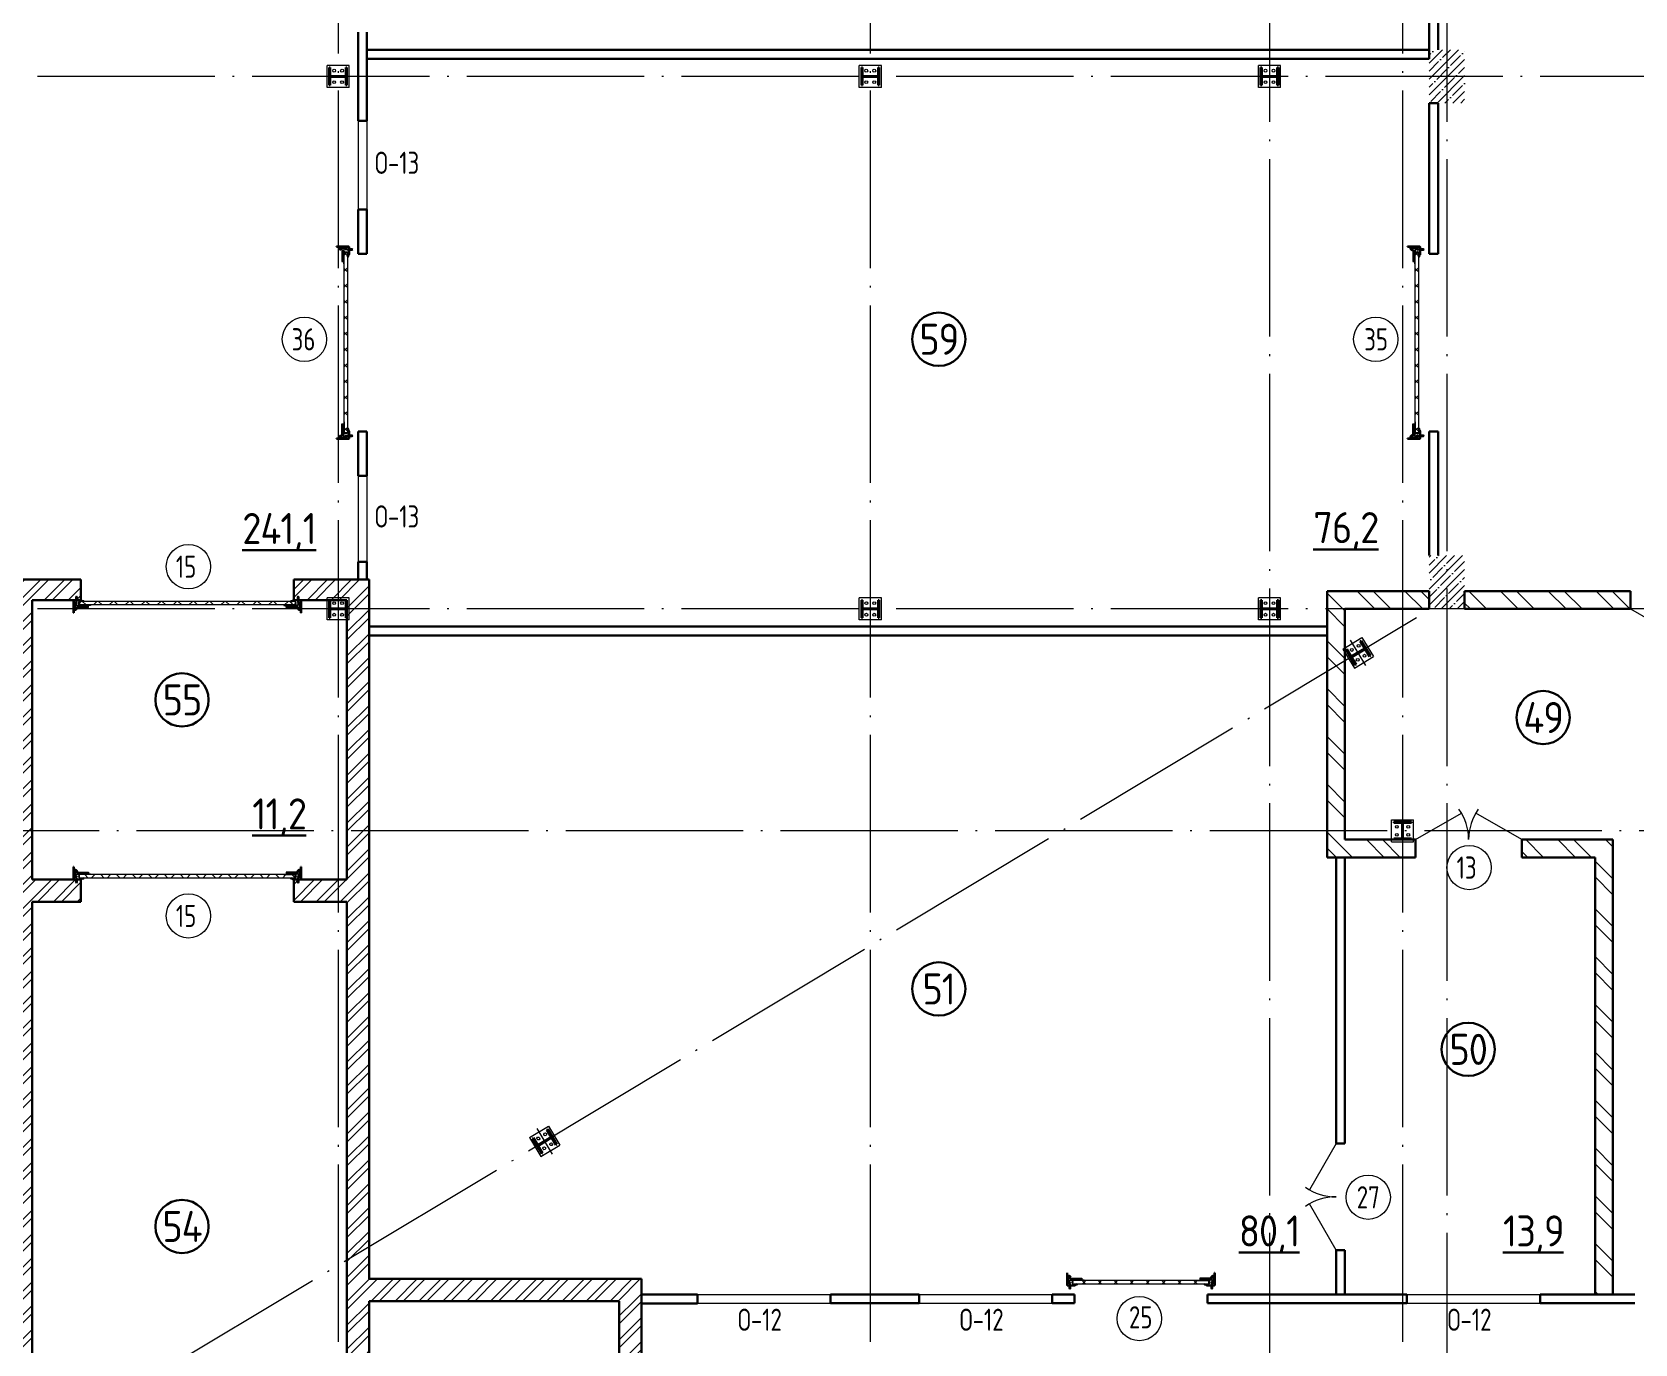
# Model space of a CAD drawing. Extents: x -965262 to 1142518, y -357520 to 71675.
# Drawn here: x -850557 to -832487, y -231635 to -216852 of the extents above; entities that cross this region are included whole.
import ezdxf

# ---------------------------------------------------------------- set-up
doc = ezdxf.new("R2010")
doc.units = 0
doc.header["$LTSCALE"] = 10
doc.linetypes.add('DOTE', pattern=[2.42, 2, -0.2, 0.02, -0.2])
doc.layers.get('0').update_dxf_attribs({"linetype": 'CONTINUOUS', "lineweight": 30})
doc.layers.add('DOTE', color=7, linetype='DOTE', lineweight=9)
doc.styles.add('GOST-2.304_Type-B', font='isocpeur.ttf', dxfattribs={"width": 0.9})
doc.styles.get("Standard").update_dxf_attribs({"font": 'isocpeur.ttf', "height": 300})
pattern_1 = [(45, (-832859.33, -273086.6), (-89.80256, 89.80256), []), (45, (-832769.53, -273086.6), (-89.80256, 89.80256), [158.75, -31.75, 0, -31.75])]
pattern_2 = [(135, (-850086.64, -226043.17), (-89.8026, -89.8026), []), (225, (-850086.64, -226043.17), (89.8026, -89.8026), [])]

# ---------------------------------------------------------------- blocks, each defined once
blk = doc.blocks.new('MC2')
at = {"lineweight": 15}
for p, q in [((68127, 41566), (68127, 39900)), ((69794, 41566), (68127, 41566)), ((69794, 41566), (69794, 39900)), ((69794, 39900), (68127, 39900))]:
    blk.add_line(p, q, dxfattribs=at)
for p, q in [((69627, 41400), (68294, 41400)), ((68294, 41400), (68294, 41320)), ((68934, 41320), (68294, 41320)), ((68934, 41320), (68934, 40146)), ((69627, 41320), (68987, 41320)), ((68987, 41320), (68987, 40146)), ((69627, 41400), (69627, 41320)), ((68934, 40146), (68294, 40146)), ((68294, 40146), (68294, 40066)), ((69627, 40066), (68294, 40066)), ((69627, 40146), (68987, 40146)), ((69627, 40146), (69627, 40066))]:
    blk.add_line(p, q)
for centre in [(68527, 41033), (69394, 41033), (68527, 40433), (69394, 40433)]:
    blk.add_circle(centre, 107, dxfattribs=at)
blk = doc.blocks.new('anchor.bolt')
for p, q in [((-0.07, 0), (-0.07, -0.72)), ((0.07, 0), (0.07, -0.06)), ((-0.1, -0.04), (-0.07, -0.03)), ((-0.1, -0.04), (0.09, -0.06)), ((0.07, -0.07), (-0.1, -0.04)), ((-0.1, -0.11), (-0.07, -0.1)), ((-0.1, -0.11), (0.09, -0.13)), ((0.07, -0.14), (-0.1, -0.11)), ((-0.1, -0.18), (-0.07, -0.17)), ((-0.1, -0.18), (0.09, -0.2)), ((0.07, -0.21), (-0.1, -0.18)), ((-0.1, -0.25), (-0.07, -0.24)), ((-0.1, -0.25), (0.09, -0.27)), ((0.07, -0.28), (-0.1, -0.25)), ((-0.1, -0.32), (-0.07, -0.31)), ((-0.1, -0.32), (0.09, -0.34)), ((0.07, -0.35), (-0.1, -0.32)), ((-0.1, -0.39), (-0.07, -0.38)), ((-0.1, -0.39), (0.09, -0.41)), ((0.07, -0.42), (-0.1, -0.39)), ((-0.1, -0.46), (-0.07, -0.45)), ((-0.1, -0.46), (0.09, -0.48)), ((0.07, -0.49), (-0.1, -0.46)), ((-0.1, -0.53), (-0.07, -0.52)), ((-0.1, -0.53), (0.09, -0.55)), ((0.07, -0.56), (-0.1, -0.53)), ((-0.09, -0.6), (-0.07, -0.59)), ((-0.09, -0.6), (0.09, -0.62)), ((0.07, -0.63), (-0.09, -0.6)), ((-0.07, -0.72), (0, -0.8)), ((-0.04, -0.62), (-0.06, -0.63)), ((-0.06, -0.64), (-0.06, -0.63)), ((-0.06, -0.73), (-0.06, -0.64)), ((0, -0.79), (-0.06, -0.73)), ((-0.01, -0.63), (-0.04, -0.62)), ((-0.03, -0.63), (0, -0.79)), ((-0.03, -0.63), (0.01, -0.78)), ((-0.02, -0.63), (0.01, -0.77)), ((-0.01, -0.63), (0.02, -0.76)), ((0.03, -0.69), (-0.01, -0.63)), ((0, -0.64), (0.03, -0.75)), ((0, -0.8), (0.07, -0.72)), ((0, -0.79), (0.03, -0.74)), ((0.01, -0.66), (0.03, -0.74)), ((0.03, -0.74), (0.03, -0.69)), ((0.07, -0.06), (0.09, -0.06)), ((0.09, -0.06), (0.07, -0.07)), ((0.07, -0.07), (0.07, -0.13)), ((0.07, -0.13), (0.09, -0.13)), ((0.09, -0.13), (0.07, -0.14)), ((0.07, -0.14), (0.07, -0.2)), ((0.07, -0.2), (0.09, -0.2)), ((0.09, -0.2), (0.07, -0.21)), ((0.07, -0.21), (0.07, -0.27)), ((0.07, -0.27), (0.09, -0.27)), ((0.09, -0.27), (0.07, -0.28)), ((0.07, -0.28), (0.07, -0.34)), ((0.07, -0.33), (0.09, -0.34)), ((0.09, -0.34), (0.07, -0.35)), ((0.07, -0.35), (0.07, -0.41)), ((0.07, -0.4), (0.09, -0.41)), ((0.09, -0.41), (0.07, -0.42)), ((0.07, -0.42), (0.07, -0.48)), ((0.07, -0.47), (0.09, -0.48)), ((0.09, -0.48), (0.07, -0.49)), ((0.07, -0.49), (0.07, -0.55)), ((0.07, -0.55), (0.09, -0.55)), ((0.09, -0.55), (0.07, -0.56)), ((0.07, -0.56), (0.07, -0.62)), ((0.09, -0.62), (0.07, -0.63)), ((0.07, -0.62), (0.09, -0.62)), ((0.07, -0.63), (0.07, -0.72))]:
    blk.add_line(p, q)
blk.add_arc((0.16, -0.64), 0.222, 187.9982, 219.836)
blk = doc.blocks.new('Крепеж_ворот')
at = {"lineweight": 15}
h = blk.add_hatch(dxfattribs=at)
h.set_pattern_fill('ANSI31', color=256, scale=2, angle=180)
h.set_pattern_definition([(225, (746089.599, 74802.7244), (4.49013, -4.49013), [])])
h.paths.add_polyline_path([(746087, 74804), (746087, 74802), (746091, 74802), (746094, 74802), (746094, 74804)], flags=17)
h.paths.add_polyline_path([(746116, 74802, 0.165118), (746120, 74803), (746124, 74806, -0.301689), (746131, 74807), (746135, 74805, 0.130081), (746138, 74804), (746142, 74804), (746142, 74806), (746138, 74806, -0.130081), (746136, 74807), (746133, 74809, 0.301689), (746123, 74808), (746118, 74805, -0.165112), (746116, 74804), (746064, 74804, -0.414223), (746061, 74807), (746061, 74868), (746059, 74868), (746059, 74869), (746059, 74870), (746059, 74870), (746059, 74871), (746059, 74872), (746059, 74872), (746059, 74873), (746059, 74874), (746059, 74875), (746059, 74876), (746059, 74876), (746059, 74877), (746059, 74877), (746059, 74878), (746059, 74879), (746059, 74879), (746061, 74879), (746061, 74945), (746058, 74945), (746058, 74807, 0.41422), (746064, 74802)])
h = blk.add_hatch(dxfattribs=at)
h.set_pattern_fill('ANSI31', color=256, scale=2, angle=90)
h.set_pattern_definition([(135, (736343.8085, 75928.334), (-4.490128, -4.490128), [])])
edge = h.paths.add_edge_path()
edge.add_ellipse((746065, 74838), major_axis=(-1.67, 1.67), ratio=1, start_angle=45, end_angle=135, ccw=False)
edge.add_line((746063, 74838), (746063, 74868))
edge.add_line((746063, 74868), (746061, 74868))
edge.add_line((746061, 74868), (746061, 74838))
edge.add_ellipse((746065, 74838), major_axis=(-2.89, 2.89), ratio=1, start_angle=45, end_angle=135)
edge.add_line((746065, 74834), (746097, 74834))
edge.add_line((746097, 74834), (746097, 74836))
edge.add_line((746097, 74836), (746065, 74836))
edge = h.paths.add_edge_path()
edge.add_ellipse((746065, 74890), major_axis=(2.89, 2.89), ratio=1, start_angle=106, end_angle=135)
edge.add_line((746061, 74890), (746061, 74879))
edge.add_line((746061, 74879), (746063, 74879))
edge.add_line((746063, 74879), (746063, 74890))
edge.add_ellipse((746065, 74890), major_axis=(-1.67, 1.67), ratio=1, start_angle=16, end_angle=45, ccw=False)
edge.add_line((746063, 74891), (746070, 74904))
edge.add_ellipse((746079, 74899), major_axis=(7.45, 7.45), ratio=1, start_angle=-3, end_angle=106, ccw=False)
edge.add_line((746087, 74906), (746097, 74894))
edge.add_line((746097, 74894), (746099, 74895))
edge.add_line((746099, 74895), (746088, 74907))
edge.add_ellipse((746079, 74899), major_axis=(8.67, 8.67), ratio=1, start_angle=-3, end_angle=106)
edge.add_line((746068, 74905), (746062, 74892))
h = blk.add_hatch(color=256, dxfattribs=at)
h.dxf.hatch_style = 1
h.paths.add_polyline_path([(746146, 74809), (746143, 74810, 0.10613), (746142, 74810), (746136, 74809, -0.181324), (746135, 74810, 0.335683), (746120, 74809, -0.119126), (746119, 74809, 0.371631), (746118, 74808), (746118, 74808, 0.451909), (746119, 74807, 0.124341), (746121, 74808, -0.343618), (746134, 74808, 0.181324), (746137, 74808), (746143, 74808, -0.110452), (746143, 74808), (746147, 74807, -0.710497), (746147, 74805), (746143, 74804), (746136, 74804, -0.178994), (746133, 74805, 0.369834), (746130, 74805, -0.178993), (746127, 74804), (746122, 74804, 0.120709), (746122, 74804), (746120, 74803, -0.017147), (746119, 74802, 0.538795), (746120, 74802), (746127, 74802, 0.207608), (746131, 74804, -0.433918), (746132, 74804, 0.207608), (746135, 74802), (746143, 74802, 0.079707), (746143, 74802), (746148, 74804, 0.461502), (746149, 74807, -0.250825), (746149, 74808, -0.128039), (746173, 74816, 0.416657), (746174, 74816), (746174, 74817, 0.409849), (746173, 74817, 0.127248)])
for p, q in [((746058, 74807), (746058, 74945)), ((746058, 74945), (746061, 74945)), ((746059, 74879), (746063, 74879)), ((746059, 74868), (746059, 74879)), ((746059, 74868), (746063, 74868)), ((746061, 74879), (746061, 74945)), ((746061, 74879), (746061, 74890)), ((746061, 74807), (746061, 74868)), ((746061, 74838), (746061, 74868)), ((746068, 74905), (746062, 74892)), ((746070, 74904), (746063, 74891)), ((746063, 74838), (746063, 74890)), ((746064, 74883), (746063, 74883)), ((746064, 74865), (746063, 74865)), ((746064, 74883), (746064, 74874)), ((746067, 74880), (746064, 74883)), ((746064, 74875), (746064, 74873)), ((746064, 74874), (746064, 74865)), ((746067, 74868), (746064, 74865)), ((746097, 74836), (746065, 74836)), ((746097, 74834), (746065, 74834)), ((746067, 74880), (746067, 74875)), ((746067, 74873), (746067, 74868)), ((746082, 74814), (746081, 74813)), ((746081, 74813), (746081, 74806)), ((746099, 74814), (746082, 74814)), ((746086, 74813), (746086, 74806)), ((746087, 74906), (746097, 74894)), ((746088, 74907), (746099, 74895)), ((746095, 74813), (746095, 74806)), ((746097, 74894), (746099, 74895)), ((746097, 74834), (746097, 74836)), ((746099, 74814), (746100, 74813)), ((746100, 74813), (746100, 74806)), ((746174, 74817), (746174, 74816)), ((746064, 74804), (746116, 74804)), ((746064, 74802), (746116, 74802)), ((746079, 74806), (746102, 74806)), ((746079, 74806), (746079, 74804)), ((746079, 74804), (746102, 74804)), ((746102, 74806), (746102, 74804)), ((746118, 74805), (746123, 74808)), ((746120, 74803), (746124, 74806)), ((746135, 74805), (746131, 74807)), ((746136, 74807), (746133, 74809)), ((746142, 74806), (746138, 74806)), ((746138, 74804), (746142, 74804)), ((746142, 74806), (746142, 74804)), ((746142, 74804), (746142, 74806)), ((746143, 74804), (746147, 74805)), ((746143, 74802), (746148, 74804))]:
    blk.add_line(p, q)
for p, q in [((746061, 74879), (746061, 74881)), ((746061, 74834), (746061, 74868)), ((746063, 74883), (746063, 74874)), ((746063, 74874), (746063, 74865)), ((746073, 74842), (746073, 74905)), ((746073, 74896), (746077, 74892)), ((746073, 74851), (746077, 74855)), ((746074, 74886), (746074, 74861)), ((746074, 74880), (746076, 74880)), ((746074, 74867), (746076, 74867)), ((746076, 74886), (746076, 74883)), ((746076, 74883), (746076, 74886)), ((746076, 74886), (746077, 74886)), ((746076, 74864), (746076, 74883)), ((746077, 74873), (746076, 74880)), ((746076, 74880), (746076, 74867)), ((746077, 74873), (746076, 74867)), ((746076, 74864), (746076, 74861)), ((746076, 74864), (746076, 74861)), ((746076, 74861), (746077, 74861)), ((746077, 74886), (746077, 74892)), ((746077, 74861), (746077, 74855)), ((746081, 74898), (746081, 74886)), ((746081, 74849), (746081, 74861)), ((746087, 74898), (746082, 74898)), ((746082, 74886), (746087, 74886)), ((746082, 74861), (746087, 74861)), ((746087, 74849), (746082, 74849)), ((746087, 74899), (746087, 74898)), ((746087, 74886), (746087, 74898)), ((746087, 74886), (746098, 74886)), ((746087, 74849), (746087, 74861)), ((746087, 74861), (746098, 74861)), ((746087, 74847), (746087, 74849)), ((746099, 74885), (746099, 74883)), ((746099, 74883), (746099, 74864)), ((746099, 74882), (746100, 74882)), ((746099, 74865), (746100, 74865)), ((746099, 74862), (746099, 74864)), ((746100, 74861), (746100, 74886)), ((746100, 74886), (746110, 74886)), ((746100, 74861), (746110, 74861)), ((746110, 74861), (746110, 74886)), ((746110, 74881), (746225, 74881)), ((746110, 74865), (746212, 74865)), ((746114, 74877), (746225, 74877)), ((746250, 74859), (746250, 74863))]:
    blk.add_line(p, q, dxfattribs=at)
at = {"lineweight": 15, "ltscale": 0.5}
for p, q in [((746076, 74886), (746074, 74886)), ((746076, 74861), (746074, 74861))]:
    blk.add_line(p, q, dxfattribs=at)
at = {"lineweight": 15, "extrusion": (-1.7375e-14, 1, 0)}
for p, q in [((746113, 74884), (746225, 74884)), ((746113, 74863), (746113, 74884)), ((746113, 74863), (746136, 74863)), ((746117, 74857), (746117, 74829)), ((746117, 74826), (746119, 74823)), ((746119, 74823), (746123, 74825)), ((746121, 74857), (746121, 74829)), ((746123, 74825), (746121, 74828)), ((746123, 74863), (746123, 74863)), ((746250, 74863), (746123, 74863)), ((746250, 74859), (746123, 74859)), ((746124, 74840), (746124, 74849)), ((746136, 74882), (746157, 74882)), ((746136, 74863), (746136, 74882)), ((746157, 74882), (746157, 74863)), ((746157, 74863), (746212, 74863))]:
    blk.add_line(p, q, dxfattribs=at)
at = {"lineweight": 15, "ltscale": 0.5, "extrusion": (-1.7375e-14, 1, 0)}
for p, q in [((746113, 74880), (746225, 74880)), ((746136, 74866), (746113, 74866)), ((746115, 74871), (746120, 74871)), ((746121, 74857), (746117, 74857)), ((746117, 74852), (746117, 74854)), ((746121, 74840), (746117, 74840)), ((746117, 74837), (746117, 74835)), ((746121, 74829), (746117, 74829)), ((746120, 74839), (746120, 74850)), ((746124, 74848), (746120, 74848)), ((746124, 74841), (746120, 74841)), ((746123, 74869), (746123, 74863)), ((746123, 74863), (746123, 74859)), ((746140, 74863), (746140, 74859)), ((746153, 74863), (746153, 74859)), ((746212, 74866), (746157, 74866)), ((746173, 74863), (746173, 74859))]:
    blk.add_line(p, q, dxfattribs=at)
at = {"lineweight": 15, "extrusion": (-2.77556e-16, -1, 0)}
for p, q in [((746225, 74866), (746114, 74866)), ((746128, 74866), (746128, 74863)), ((746138, 74866), (746138, 74863)), ((746164, 74866), (746164, 74863)), ((746174, 74866), (746174, 74863)), ((746201, 74866), (746201, 74863)), ((746210, 74866), (746210, 74863)), ((746225, 74884), (746225, 74863))]:
    blk.add_line(p, q, dxfattribs=at)
at = {"extrusion": (-1, -4.26669e-14, 0)}
for p, q in [((746136, 74809), (746142, 74810)), ((746143, 74810), (746146, 74809)), ((746118, 74808), (746118, 74808)), ((746143, 74808), (746137, 74808)), ((746147, 74807), (746143, 74808))]:
    blk.add_line(p, q, dxfattribs=at)
at = {"extrusion": (-1, -4.2422e-14, 1.22461e-16)}
for p, q in [((746119, 74803), (746122, 74804)), ((746127, 74802), (746120, 74802)), ((746122, 74804), (746127, 74804)), ((746143, 74802), (746135, 74802)), ((746136, 74804), (746143, 74804))]:
    blk.add_line(p, q, dxfattribs=at)
at = {"lineweight": 15}
for centre, radius, start, end in [((746079, 74899), 8.28, 0, 136.0097), ((746079, 74847), 8.28, 223.9903, 0), ((746077, 74883), 0.956, 180, 270), ((746077, 74883), 0.75, 180, 270), ((746077, 74864), 0.956, 90, 180), ((746077, 74864), 0.75, 90, 180), ((746076, 74892), 0.375, 0, 45), ((746076, 74855), 0.375, 315, 0), ((746082, 74898), 0.375, 91, 180), ((746082, 74886), 0.75, 180, 270), ((746082, 74861), 0.75, 90, 180), ((746082, 74849), 0.375, 180, 269), ((746098, 74885), 0.375, 0, 90), ((746098, 74862), 0.375, 270, 0), ((746123, 74857), 5.92, 90, 180), ((746123, 74829), 5.92, 180, 199.6464), ((746123, 74857), 1.87, 90, 180), ((746129, 74855), 8.15, 194.9986, 233.9214), ((746129, 74833), 8.15, 126.0786, 165.0014), ((746123, 74829), 1.87, 180, 185.5313)]:
    blk.add_arc(centre, radius, start, end, dxfattribs=at)
for centre, radius, start, end in [((746082, 74804), 10.4, 68.2753, 87.8782), ((746091, 74798), 16.2, 73.306, 107.292), ((746099, 74804), 10.4, 92.1218, 111.7247), ((746128, 74799), 12.4, 54.8903, 129.1143), ((746128, 74799), 10.7, 54.8903, 130.7448), ((746128, 74801), 8.97, 60.3534, 127.5043), ((746128, 74801), 8.97, 60.3534, 127.5043), ((746128, 74801), 8.97, 60.3534, 127.5043), ((746143, 74810), 0.292, 71.7675, 96), ((746176, 74761), 56.8, 93.2805, 122.2878), ((746176, 74765), 50.3, 93.6593, 122.8448), ((746173, 74817), 0.6, 4.1357, 93.2805), ((746173, 74816), 0.6, 273.6593, 4.1357), ((746064, 74807), 5.62, 180, 270), ((746064, 74807), 3.11, 180, 270), ((746116, 74807), 3.11, 270, 307.5043), ((746116, 74807), 5.62, 270, 307.5043), ((746119, 74808), 0.586, 91.7247, 173.2711), ((746119, 74807), 0.586, 173.2711, 270.547), ((746118, 74812), 3.52, 271.7247, 298.8983), ((746118, 74812), 5.21, 270.547, 298.8983), ((746128, 74801), 6.46, 60.3534, 127.5043), ((746136, 74811), 3.54, 234.8903, 276), ((746136, 74811), 1.86, 234.8903, 276), ((746138, 74810), 5.62, 240.3534, 270), ((746138, 74810), 3.11, 240.3534, 270), ((746143, 74808), 0.292, 70.7873, 96), ((746147, 74806), 0.562, 289.2127, 70.7873), ((746147, 74806), 2.25, 288.2291, 27.3228), ((746150, 74807), 0.586, 151, 207.3228)]:
    blk.add_arc(centre, radius, start, end)
at = {"lineweight": 15, "ltscale": 0.5}
for centre, radius, start, end in [((746119, 74852), 2.25, 195, 270), ((746119, 74836), 2.25, 90, 165), ((746119, 74850), 0.375, 0, 90), ((746119, 74839), 0.375, 270, 0)]:
    blk.add_arc(centre, radius, start, end, dxfattribs=at)
at = {"extrusion": (-1.22461e-16, -5.20252e-30, -1)}
for centre, radius, start, end in [((-746120, 74802), 0.187, 270, 62.4687), ((-746122, 74803), 0.586, 62.4687, 90), ((-746127, 74809), 4.69, 229.4077, 270), ((-746127, 74807), 4.69, 223.0863, 270), ((-746131, 74803), 2.32, 49.4077, 130.5923), ((-746131, 74803), 0.637, 43.0863, 136.9137), ((-746135, 74807), 4.69, 270, 316.9137), ((-746136, 74809), 4.69, 270, 310.5923), ((-746143, 74804), 0.292, 250.7873, 270), ((-746143, 74802), 0.292, 251.7709, 270)]:
    blk.add_arc(centre, radius, start, end, dxfattribs=at)
at = {"extrusion": (0, 0, -1)}
for centre, major_axis, start_param, end_param in [((746065, 74890), (2.89, 2.89), 3.926991, 4.433136), ((746065, 74838), (-2.89, 2.89), 3.926991, 5.497787), ((746065, 74890), (-1.67, 1.67), 5.497787, 6.003933), ((746065, 74838), (-1.67, 1.67), 3.926991, 5.497787), ((746079, 74899), (8.67, 8.67), 4.433136, 6.335545), ((746079, 74899), (7.45, 7.45), 4.433136, 6.335545)]:
    blk.add_ellipse(centre, major_axis=major_axis, ratio=1, start_param=start_param, end_param=end_param, dxfattribs=at)
for points in [[(746067, 74875), (746066, 74875), (746064, 74875)], [(746064, 74873), (746066, 74873), (746067, 74873)]]:
    blk.add_rational_spline(points, [1, 1.01284142743, 1], degree=2)
at = {"lineweight": 15, "ltscale": 0.5}
for points, knots in [([(746115, 74871), (746115, 74871), (746114, 74871), (746114, 74871), (746114, 74872), (746113, 74872), (746113, 74872), (746113, 74873), (746113, 74873), (746113, 74873)], [0.37141352, 0.37141352, 0.37141352, 0.37141352, 0.39402571, 0.39402571, 0.41663789, 0.41663789, 0.43959523, 0.43959523, 0.46255257, 0.46255257, 0.46255257, 0.46255257]), ([(746123, 74869), (746123, 74869), (746123, 74869), (746122, 74870), (746122, 74870), (746122, 74871), (746122, 74871), (746121, 74871), (746121, 74871), (746120, 74871)], [0.28027447, 0.28027447, 0.28027447, 0.28027447, 0.30323181, 0.30323181, 0.32618916, 0.32618916, 0.34880134, 0.34880134, 0.37141352, 0.37141352, 0.37141352, 0.37141352])]:
    blk.add_open_spline(points, degree=3, knots=knots, dxfattribs=at)
at = {"lineweight": 15}
for points in [[(746117, 74827), (746117, 74827), (746117, 74826), (746117, 74826)], [(746121, 74828), (746121, 74828), (746121, 74828), (746121, 74829)]]:
    blk.add_open_spline(points, degree=3, dxfattribs=at)
at = {"xscale": -50.80000000000001, "yscale": 50.80000000000001, "zscale": 50.80000000000001}
blk.add_blockref('anchor.bolt', (746091, 74804), dxfattribs=at)

msp = doc.modelspace()

# ---------------------------------------------------------------- hatches: boundary and pattern name
at = {"lineweight": 15}
h = msp.add_hatch(dxfattribs=at)
h.set_pattern_fill('ANSI35', color=256, scale=20, style=0)
h.set_pattern_definition(pattern_1)
h.paths.add_polyline_path([(-834407.4, -217052.1), (-834807.4, -217052.1), (-834807.4, -217652.1), (-834407.4, -217652.1)])
h = msp.add_hatch(dxfattribs=at)
h.set_pattern_fill('ANSI37', color=256, scale=40)
h.set_pattern_definition([(45, (-847023.3, -218992.5), (-89.8026, 89.8026), []), (135, (-847023.3, -218992.5), (-89.8026, -89.8026), [])])
h.paths.add_polyline_path([(-846998.3, -218735.8), (-847038.3, -218735.8), (-847038.3, -219335.8), (-846998.3, -219335.8)], flags=17)
h.paths.add_polyline_path([(-847038.3, -221368.5), (-847038.3, -218735.8), (-846998.3, -218735.8), (-846998.3, -221368.5)])
h = msp.add_hatch(dxfattribs=at)
h.set_pattern_fill('ANSI37', color=256, scale=40)
h.set_pattern_definition([(45, (-834948.3, -218992.5), (-89.8026, 89.8026), []), (135, (-834948.3, -218992.5), (-89.8026, -89.8026), [])])
h.paths.add_polyline_path([(-834923.3, -218735.8), (-834963.3, -218735.8), (-834963.3, -219335.8), (-834923.3, -219335.8)], flags=17)
h.paths.add_polyline_path([(-834963.3, -221368.5), (-834963.3, -218735.8), (-834923.3, -218735.8), (-834923.3, -221368.5)])
h = msp.add_hatch(dxfattribs=at)
h.set_pattern_fill('ANSI32', color=4, scale=40, angle=90)
h.set_pattern_definition([(135, (-1272135.8, -304976.27), (-269.40768, -269.40768), []), (135, (-1272135.8, -304796.67), (-269.40768, -269.40768), [])])
h.paths.add_polyline_path([(-810807.4, -223352.1), (-810477.4, -223352.1), (-810477.4, -223152.1), (-810907.4, -223152.1), (-810907.4, -223352.1), (-811007.4, -223352.1), (-811007.4, -224177.1), (-810807.4, -224177.1)])
h.paths.add_polyline_path([(-808847.4, -222542.1), (-808647.4, -222542.1), (-808647.4, -224177.1), (-808847.4, -224177.1), (-808847.4, -223352.1), (-809277.4, -223352.1), (-809277.4, -223152.1), (-808847.4, -223152.1)])
h.paths.add_polyline_path([(-835757.4, -223840.3), (-835778.9, -223804.5), (-835757.4, -223791.6), (-835757.4, -223352.1), (-834807.4, -223352.1), (-834807.4, -223152.1), (-835957.4, -223152.1), (-835957.4, -226152.1), (-834962.4, -226152.1), (-834962.4, -225952.1), (-834982.4, -225952.1), (-834982.4, -225977.1), (-835232.4, -225977.1), (-835232.4, -225952.1), (-835757.4, -225952.1)])
h.paths.add_polyline_path([(-832537.4, -223152.1), (-834407.4, -223152.1), (-834407.4, -223352.1), (-832537.4, -223352.1)])
h.paths.add_polyline_path([(-832737.4, -225952.1), (-833762.4, -225952.1), (-833762.4, -226152.1), (-832937.4, -226152.1), (-832937.4, -231077.1), (-832737.4, -231077.1)])
h.paths.add_polyline_path([(-831037.4, -225552.1), (-831237.4, -225552.1), (-831237.4, -231077.1), (-831037.4, -231077.1)])
h.paths.add_polyline_path([(-831037.4, -223152.1), (-831337.4, -223152.1), (-831337.4, -223352.1), (-831237.4, -223352.1), (-831237.4, -224352.1), (-831037.4, -224352.1)])
h.paths.add_polyline_path([(-810807.4, -225377.1), (-811007.4, -225377.1), (-811007.4, -225727.1), (-810982.4, -225727.1), (-810982.4, -225977.1), (-811007.4, -225977.1), (-811007.4, -231077.1), (-810807.4, -231077.1)])
h.paths.add_polyline_path([(-808647.4, -225377.1), (-808847.4, -225377.1), (-808847.4, -231077.1), (-808647.4, -231077.1)])
h = msp.add_hatch(dxfattribs=at)
h.set_pattern_fill('ANSI35', color=256, scale=20, style=0)
h.set_pattern_definition(pattern_1)
h.paths.add_polyline_path([(-834407.4, -222752.1), (-834807.4, -222752.1), (-834807.4, -223352.1), (-834407.4, -223352.1)])
h = msp.add_hatch(dxfattribs=at)
h.set_pattern_fill('ANSI32', color=1, scale=20, style=0)
h.set_pattern_definition([(45, (-1272135.78, -304976.27), (-134.70384, 134.70384), []), (45, (-1272045.98, -304976.27), (-134.70384, 134.70384), [])])
h.paths.add_polyline_path([(-850007.4, -223022.1), (-850307.4, -223022.1), (-850307.4, -223252.1), (-850007.4, -223252.1)])
h.paths.add_polyline_path([(-847307.4, -223022.1), (-847607.4, -223022.1), (-847607.4, -223252.1), (-847307.4, -223252.1)])
h.paths.add_polyline_path([(-850007.4, -226402.1), (-850307.4, -226402.1), (-850307.4, -226652.1), (-850007.4, -226652.1)])
h.paths.add_polyline_path([(-847307.4, -226402.1), (-847607.4, -226402.1), (-847607.4, -226652.1), (-847307.4, -226652.1)])
h.paths.add_polyline_path([(-846757.5, -234152), (-847007.5, -234152), (-847007.5, -234227.1), (-846982.4, -234227.1), (-846982.4, -234477.1), (-847007.5, -234477.1), (-847007.5, -234662.1), (-846757.5, -234662.1)])
h.paths.add_polyline_path([(-843687.4, -234152), (-843937.4, -234152), (-843937.4, -234662.1), (-843687.4, -234662.1)])
h.paths.add_polyline_path([(-850557.4, -226652.1), (-850307.4, -226652.1), (-850307.4, -226402.1), (-850557.4, -226402.1), (-850557.4, -223252.1), (-850307.4, -223252.1), (-850307.4, -223022.1), (-850807.4, -223022.1), (-850807.4, -223122.1), (-850807.4, -232677.1), (-850807.4, -234662.1), (-850557.4, -234662.1), (-850557.4, -230902.1)])
h.paths.add_polyline_path([(-847007.3, -231152.2), (-847007.3, -226652.1), (-847307.4, -226652.1), (-847307.4, -226402.1), (-847007.5, -226402.1), (-847007.4, -223252.1), (-847307.4, -223252.1), (-847307.4, -223022.1), (-846757.5, -223022.1), (-846757.5, -230902.1), (-843687.4, -230902), (-843687.4, -231152.2), (-847007.3, -231152.3)])
h.paths.add_polyline_path([(-843687.4, -231752), (-843937.4, -231752), (-843937.4, -231152), (-843687.4, -231152)])
h.paths.add_polyline_path([(-846757.5, -231752), (-847007.3, -231752), (-847007.3, -231152.2), (-846757.5, -231152.2)])
h = msp.add_hatch(dxfattribs=at)
h.set_pattern_fill('ANSI37', color=256, scale=40, angle=90)
h.set_pattern_definition(pattern_2)
h.paths.add_polyline_path([(-850023.8, -223308), (-850223.8, -223308), (-850223.8, -223268), (-850023.8, -223268)], flags=16)
h.paths.add_polyline_path([(-847591.1, -223308), (-850223.8, -223308), (-850223.8, -223268), (-847591.1, -223268)])
h = msp.add_hatch(dxfattribs=at)
h.set_pattern_fill('ANSI37', color=256, scale=40, angle=90)
h.set_pattern_definition(pattern_2)
h.paths.add_polyline_path([(-850023.8, -226346.2), (-850223.8, -226346.2), (-850223.8, -226386.2), (-850023.8, -226386.2)], flags=16)
h.paths.add_polyline_path([(-847591.1, -226346.2), (-850223.8, -226346.2), (-850223.8, -226386.2), (-847591.1, -226386.2)])
h = msp.add_hatch(dxfattribs=at)
h.set_pattern_fill('ANSI37', color=256, scale=40, angle=90)
h.set_pattern_definition([(135, (-839417.01, -230940.33), (-89.8026, -89.8026), []), (225, (-839417.01, -230940.33), (89.8026, -89.8026), [])])
h.paths.add_polyline_path([(-838823.8, -230921.2), (-839923.8, -230921.2), (-839923.8, -230961.2), (-838823.8, -230961.2)], flags=16)
h.paths.add_polyline_path([(-837291.1, -230921.2), (-839923.8, -230921.2), (-839923.8, -230961.2), (-837291.1, -230961.2)])

# ---------------------------------------------------------------- linework, layer by layer
at = {"color": 30, "extrusion": (0, 0, -1)}
for p, q in [((-834807.4, -217052.1, -1808.5), (-834807.4, -211652.1, -1808.5)), ((-834707.4, -211652.1, -1808.5), (-834707.4, -217052.1, -1808.5)), ((-846882.4, -217852.1, -1808.5), (-846882.4, -216852.1, -1808.5)), ((-846782.4, -216852.1, -1808.5), (-846782.4, -217852.1, -1808.5)), ((-846782.4, -217052.1, -1808.5), (-834807.4, -217052.1, -1808.5)), ((-834807.4, -217152.1, -1808.5), (-846782.4, -217152.1, -1808.5)), ((-834807.4, -217052.1, -1808.5), (-834807.4, -217152.1, -1808.5)), ((-834807.4, -219352.1, -1808.5), (-834807.4, -217652.1, -1808.5)), ((-834707.4, -217652.1, -1808.5), (-834807.4, -217652.1, -1808.5)), ((-834707.4, -217652.1, -1808.5), (-834707.4, -219352.1, -1808.5)), ((-846882.4, -219352.1, -1808.5), (-846882.4, -218852.1, -1808.5)), ((-846782.4, -218852.1, -1808.5), (-846782.4, -219352.1, -1808.5)), ((-846782.4, -219352.1, -1808.5), (-846882.4, -219352.1, -1808.5)), ((-834707.4, -219352.1, -1808.5), (-834807.4, -219352.1, -1808.5)), ((-846882.4, -221352.1, -1808.5), (-846782.4, -221352.1, -1808.5)), ((-846882.4, -221852.1, -1267), (-846882.4, -221352.1, -1808.5)), ((-846782.4, -221352.1, -1808.5), (-846782.4, -221852.1, -1267)), ((-834807.4, -221352.1, -1808.5), (-834707.4, -221352.1, -1808.5)), ((-834807.4, -222752.1, -1808.5), (-834807.4, -221352.1, -1808.5)), ((-834707.4, -221352.1, -1808.5), (-834707.4, -222752.1, -1808.5)), ((-846882.4, -223022.1), (-846882.4, -222822.1, -216.6)), ((-846782.4, -222822.1, -216.6), (-846782.4, -223022.1)), ((-846882.4, -223022.1), (-846782.4, -223022.1)), ((-846757.5, -223552.1), (-835957.4, -223552.1, -1634.5)), ((-846757.5, -223652.1), (-846757.5, -223552.1)), ((-835957.4, -223652.1, -1634.5), (-846757.5, -223652.1)), ((-835957.4, -223652.1, -1808.5), (-835957.4, -223552.1, -1808.5)), ((-835857.4, -226152.1, -1808.5), (-835857.4, -229377.1, -1808.5)), ((-835757.4, -226152.1, -1808.5), (-835857.4, -226152.1, -1808.5)), ((-835757.4, -229377.1, -1808.5), (-835757.4, -226152.1, -1808.5)), ((-835857.4, -229377.1, -1808.5), (-835757.4, -229377.1, -1808.5)), ((-835757.4, -230577.1, -1808.5), (-835857.4, -230577.1, -1808.5)), ((-835857.4, -230577.1, -1808.5), (-835857.4, -231077.1, -1808.5)), ((-835757.4, -231077.1, -1808.5), (-835757.4, -230577.1, -1808.5)), ((-843687.4, -231077.2), (-843057.4, -231077.2, -234.7)), ((-843687.4, -231152.2), (-843687.4, -231077.2)), ((-841557.4, -231077.1, -793.5), (-840557.4, -231077.1, -1166.1)), ((-839057.4, -231077.1, -1724.9), (-838807.4, -231077.1, -1818.1)), ((-838807.4, -231077.1, -1818.1), (-838807.4, -231152.1, -1818.1)), ((-837307.4, -231077.1), (-835057.4, -231077.1, -490.9)), ((-837307.4, -231177.1), (-837307.4, -231077.1)), ((-835857.4, -231077.1, -1808.5), (-835757.4, -231077.1, -1808.5)), ((-833557.4, -231077.1, -818.2), (-832487.4, -231077.1, -1051.6)), ((-843057.4, -231177.2, -234.7), (-843687.4, -231177.2)), ((-840557.4, -231177.1, -1166.1), (-841557.4, -231177.1, -793.5)), ((-838807.4, -231177.1, -1818.1), (-839057.4, -231177.1, -1724.9)), ((-835057.4, -231177.1, -490.9), (-837307.4, -231177.1)), ((-832487.4, -231177.1, -1051.6), (-833557.4, -231177.1, -818.2))]:
    msp.add_line(p, q, dxfattribs=at)
at = {"color": 30}
for p, q in [((-846882.4, -217852.1, -1808.5), (-846782.4, -217852.1, -1808.5)), ((-846882.4, -218852.1, -1808.5), (-846782.4, -218852.1, -1808.5)), ((-846882.4, -221852.1, -1808.5), (-846782.4, -221852.1, -1808.5)), ((-846882.4, -222822.1, -1808.5), (-846782.4, -222822.1, -1808.5)), ((-843687.4, -231077.1, -1808.5), (-843687.4, -231177.1, 601.5)), ((-843057.4, -231177.1, -1808.5), (-843057.4, -231077.1, -1808.5)), ((-841557.4, -231177.1, -1808.5), (-841557.4, -231077.1, -1808.5)), ((-840557.4, -231177.1, -1808.5), (-840557.4, -231077.1, -1808.5)), ((-839057.4, -231177.1, -1808.5), (-839057.4, -231077.1, -1808.5)), ((-838807.4, -231077.1, -1818.1), (-838807.4, -231177.1, 592)), ((-835057.4, -231177.1, -1808.5), (-835057.4, -231077.1, -1808.5)), ((-833557.4, -231177.1, -1808.5), (-833557.4, -231077.1, -1808.5))]:
    msp.add_line(p, q, dxfattribs=at)
at = {"color": 30, "lineweight": 15}
for p, q in [((-846882.4, -217852.1, -1808.5), (-846882.4, -218852.1, -1808.5)), ((-846782.4, -217852.1, -1808.5), (-846782.4, -218852.1, -1808.5)), ((-846882.4, -221852.1, -1267), (-846882.4, -222822.1, -216.6)), ((-846782.4, -221852.1, -1808.5), (-846782.4, -222822.1, -758.1)), ((-843057.4, -231077.1, -1414.4), (-841557.4, -231077.1, -1414.4)), ((-840557.4, -231077.1, -1414.4), (-839057.4, -231077.1, -1414.4)), ((-835057.4, -231077.1, -96.8), (-833557.4, -231077.1, -96.8)), ((-843057.4, -231177.1, -1414.4), (-841557.4, -231177.1, -1414.4)), ((-840557.4, -231177.1, -1414.4), (-839057.4, -231177.1, -1414.4)), ((-835057.4, -231177.1, -96.8), (-833557.4, -231177.1, -96.8))]:
    msp.add_line(p, q, dxfattribs=at)
at = {"lineweight": 15}
for p, q in [((-847038.3, -221368.5), (-847038.3, -219335.8)), ((-846998.3, -219335.8), (-847038.3, -219335.8)), ((-846998.3, -221368.5), (-846998.3, -219335.8)), ((-834963.3, -221368.5), (-834963.3, -219335.8)), ((-834923.3, -219335.8), (-834963.3, -219335.8)), ((-834923.3, -221368.5), (-834923.3, -219335.8)), ((-846998.3, -221368.5), (-847038.3, -221368.5)), ((-834923.3, -221368.5), (-834963.3, -221368.5)), ((-847591.1, -223268), (-850023.8, -223268)), ((-850023.8, -223268), (-850023.8, -223308)), ((-847591.1, -223308), (-850023.8, -223308)), ((-847591.1, -223268), (-847591.1, -223308)), ((-832537.4, -223352.1, -1808.5), (-832017.8, -223652.1, -1808.5)), ((-834962.4, -225952.1, -1808.5), (-834442.8, -225652.1, -1808.5)), ((-833762.4, -225952.1, -1808.5), (-834282, -225652.1, -1808.5)), ((-847591.1, -226346.2), (-850023.8, -226346.2)), ((-850023.8, -226386.2), (-850023.8, -226346.2)), ((-847591.1, -226386.2), (-850023.8, -226386.2)), ((-847591.1, -226386.2), (-847591.1, -226346.2)), ((-844949.4, -229309.3), (-844735.1, -229180.6)), ((-844735.1, -229180.6), (-844606.4, -229395)), ((-844949.4, -229309.3), (-844820.7, -229523.6)), ((-844820.7, -229523.6), (-844606.4, -229395)), ((-835857.4, -229377.1, -1808.5), (-836157.4, -229896.7, -1808.5)), ((-835857.4, -230577.1, -1808.5), (-836157.4, -230057.5, -1808.5)), ((-837291.1, -230921.2), (-838823.8, -230921.2)), ((-838823.8, -230961.2), (-838823.8, -230921.2)), ((-837291.1, -230961.2), (-837291.1, -230921.2)), ((-837291.1, -230961.2), (-838823.8, -230961.2))]:
    msp.add_line(p, q, dxfattribs=at)
at = {"color": 1, "ltscale": 200}
for p, q in [((-850007.4, -223022.1), (-850807.4, -223022.1)), ((-850007.4, -223252.1), (-850007.4, -223022.1)), ((-846757.5, -223022.1), (-847607.4, -223022.1)), ((-847607.4, -223022.1), (-847607.4, -223252.1)), ((-850557.4, -226402.1), (-850557.4, -223252.1)), ((-850007.4, -223252.1), (-850557.4, -223252.1)), ((-847007.4, -223252.1), (-847607.4, -223252.1)), ((-850007.4, -226402.1), (-850557.4, -226402.1)), ((-850007.4, -226402.1), (-850007.4, -226652.1)), ((-847007.4, -226402.1), (-847607.4, -226402.1)), ((-847607.4, -226402.1), (-847607.4, -226652.1)), ((-850557.4, -230902.1), (-850557.4, -226652.1)), ((-850007.4, -226652.1), (-850557.4, -226652.1)), ((-847007.4, -226652.1), (-847607.4, -226652.1))]:
    msp.add_line(p, q, dxfattribs=at)
at = {"color": 1}
for p, q in [((-846757.5, -223022.1), (-846757.5, -230902.1)), ((-847007.4, -223252.1, -1808.5), (-847007.5, -226402.1)), ((-847007.4, -226652.1), (-847007.3, -231752)), ((-850557.4, -234662.1), (-850557.4, -230902.1)), ((-846757.5, -230902.1), (-843687.4, -230902)), ((-843687.4, -231152), (-843687.4, -230902)), ((-846757.5, -231152.2), (-843937.4, -231152.1)), ((-846757.5, -231152.2), (-846757.5, -231752)), ((-843937.4, -231752), (-843937.4, -231152)), ((-843687.4, -231752), (-843687.4, -231152))]:
    msp.add_line(p, q, dxfattribs=at)
for p, q in [((-846757.5, -223152.1), (-846757.5, -230902.1)), ((-847007.4, -226652.1), (-847007.3, -231152.1)), ((-844855.4, -229394), (-844704.5, -229303.4)), ((-844753.9, -229221.1), (-844743.6, -229214.9)), ((-844753.9, -229221.1), (-844704.5, -229303.4)), ((-844743.6, -229214.9), (-844640.7, -229386.4)), ((-844915.1, -229317.9), (-844904.8, -229311.7)), ((-844915.1, -229317.9), (-844812.2, -229489.3)), ((-844904.8, -229311.7), (-844855.4, -229394)), ((-844851.3, -229400.8), (-844700.4, -229310.3)), ((-844851.3, -229400.8), (-844801.9, -229483.2)), ((-844812.2, -229489.3), (-844801.9, -229483.2)), ((-844700.4, -229310.3), (-844651, -229392.6)), ((-844651, -229392.6), (-844640.7, -229386.4))]:
    msp.add_line(p, q)
at = {"color": 4, "extrusion": (0, 0, -1)}
for p, q in [((-835957.4, -226152.1, -1808.5), (-835957.4, -223152.1, -1808.5)), ((-834807.4, -223152.1, -1808.5), (-835957.4, -223152.1, -1808.5)), ((-834807.4, -223352.1, -1808.5), (-834807.4, -223152.1, -1808.5)), ((-834407.4, -223152.1, -1808.5), (-832537.4, -223152.1, -1808.5)), ((-835757.4, -225952.1, -1808.5), (-835757.4, -223352.1, -1808.5)), ((-834807.4, -223352.1, -1808.5), (-835757.4, -223352.1, -1808.5)), ((-834407.4, -223352.1, -1808.5), (-832537.4, -223352.1, -1808.5)), ((-835757.4, -225952.1, -1808.5), (-834962.4, -225952.1, -1808.5)), ((-834962.4, -225952.1, -1808.5), (-834962.4, -226152.1, -1808.5)), ((-833762.4, -225952.1, -1808.5), (-832737.4, -225952.1, -1808.5)), ((-833762.4, -225952.1, -1808.5), (-833762.4, -226152.1, -1808.5)), ((-832737.4, -225952.1, -1808.5), (-832737.4, -231077.1, -1808.5)), ((-835957.4, -226152.1, -1808.5), (-834962.4, -226152.1, -1808.5)), ((-833762.4, -226152.1, -1808.5), (-832937.4, -226152.1, -1808.5)), ((-832937.4, -226152.1, -1808.5), (-832937.4, -231077.1, -1808.5)), ((-832737.4, -231077.1, -1808.5), (-832937.4, -231077.1, -1808.5))]:
    msp.add_line(p, q, dxfattribs=at)
at = {"color": 4}
for p, q in [((-834407.4, -223352.1, -1808.5), (-834407.4, -223152.1, -1808.5)), ((-832537.4, -223352.1, -1808.5), (-832537.4, -223152.1, -1808.5))]:
    msp.add_line(p, q, dxfattribs=at)
at = {"elevation": -1808.5}
msp.add_lwpolyline([(-834407.4, -223352.1), (-832537.4, -223352.1)], dxfattribs=at)
at = {"lineweight": 15}
for centre in [(-847486.7, -220313.8, -6519.6), (-835408.8, -220313.8, -6519.6), (-848794.8, -222876.1, -1808.5), (-834356.6, -226266.5, -6519.6), (-848794.8, -226811.1, -1808.5), (-835494.6, -229981.4, -6519.6), (-838074.6, -231348.9, -6519.6)]:
    msp.add_circle(centre, 250, dxfattribs=at)
for centre in [(-840335.6, -220313.7, -6519.6), (-848867.2, -224377.3, -6519.6), (-833522.3, -224576.5, -6519.6), (-840335.6, -227634.6, -6519.6), (-834367.2, -228315.2, -6519.6), (-848867.2, -230310.6, -6519.6)]:
    msp.add_circle(centre, 300)
for centre, start, end in [((-834962.4, -225952.1, -1808.5), 0, 35), ((-833762.4, -225952.1, -1808.5), 145, 180), ((-835857.4, -229377.1, -1808.5), 235, 270), ((-835857.4, -230577.1, -1808.5), 90, 125)]:
    msp.add_arc(centre, 600, start, end, dxfattribs=at)
for centre in [(-844849.9, -229319.6), (-844772.8, -229273.2), (-844783, -229431), (-844705.9, -229384.7)]:
    msp.add_ellipse(centre, major_axis=(11.3, 11.3), ratio=1, start_param=1.3260197, end_param=7.609205, dxfattribs=at)
for points in [[(-850083.6, -223323.3, -3269), (-850081.8, -223323.3, -3269), (-850080.5, -223323.3, -3269)], [(-850083.6, -223323.3, -3269), (-850081.8, -223323.3, -3269), (-850080.5, -223323.3, -3269)], [(-850083.6, -223323.3, -3269), (-850081.8, -223323.3, -3269), (-850080.5, -223323.3, -3269)], [(-850083.6, -223323.3, -3269), (-850081.8, -223323.3, -3269), (-850080.5, -223323.3, -3269)], [(-850083.6, -223323.3, -3269), (-850081.8, -223323.3, -3269), (-850080.5, -223323.3, -3269)], [(-850083.6, -223323.3, -3269), (-850081.8, -223323.3, -3269), (-850080.5, -223323.3, -3269)], [(-850083.6, -223323.3, -3269), (-850081.8, -223323.3, -3269), (-850080.5, -223323.3, -3269)], [(-850080.5, -223325.6, -3269), (-850081.8, -223325.6, -3269), (-850083.6, -223325.6, -3269)], [(-850080.5, -223325.6, -3269), (-850081.8, -223325.6, -3269), (-850083.6, -223325.6, -3269)], [(-850080.5, -223325.6, -3269), (-850081.8, -223325.6, -3269), (-850083.6, -223325.6, -3269)], [(-850080.5, -223325.6, -3269), (-850081.8, -223325.6, -3269), (-850083.6, -223325.6, -3269)], [(-850080.5, -223325.6, -3269), (-850081.8, -223325.6, -3269), (-850083.6, -223325.6, -3269)], [(-850080.5, -223325.6, -3269), (-850081.8, -223325.6, -3269), (-850083.6, -223325.6, -3269)], [(-850080.5, -223325.6, -3269), (-850081.8, -223325.6, -3269), (-850083.6, -223325.6, -3269)], [(-850080.5, -226328.6, -3269), (-850081.8, -226328.6, -3269), (-850083.6, -226328.6, -3269)], [(-850080.5, -226328.6, -3269), (-850081.8, -226328.6, -3269), (-850083.6, -226328.6, -3269)], [(-850080.5, -226328.6, -3269), (-850081.8, -226328.6, -3269), (-850083.6, -226328.6, -3269)], [(-850083.6, -226331, -3269), (-850081.8, -226331, -3269), (-850080.5, -226331, -3269)], [(-850083.6, -226331, -3269), (-850081.8, -226331, -3269), (-850080.5, -226331, -3269)], [(-850083.6, -226331, -3269), (-850081.8, -226331, -3269), (-850080.5, -226331, -3269)]]:
    msp.add_rational_spline(points, [1, 1.01284142743, 1], degree=2)
at = {"layer": 'DOTE', "ltscale": 100, "extrusion": (0, -1, 0)}
for p, q in [((-847107.4, -161852.1, -3259.8), (-847107.4, -237887.4, -3259.8)), ((-841107.4, -161852.1, -3259.8), (-841107.4, -237887.4, -3259.8)), ((-835107.4, -161852.1, -3259.8), (-835107.4, -237887.4, -3259.8)), ((-836607.4, -198922.5, -3259.8), (-836607.4, -236035, -1808.5)), ((-834607.4, -198922.5, -3259.8), (-834607.4, -236035, -3259.8))]:
    msp.add_line(p, q, dxfattribs=at)
at = {"layer": 'DOTE', "ltscale": 100}
for p, q in [((-785577.4, -217352.1, -3259.8), (-857462.7, -217352.1, -3259.8)), ((-785577.4, -223352.1, -3259.8), (-857462.7, -223352.1, -3259.8)), ((-834948.3, -223451.7, 106.3), (-853307.4, -234472.2, -3296.9)), ((-835521.4, -223990.7), (-835693.5, -223703.9)), ((-798981.6, -225852.1, -3259.8), (-856255.1, -225852.1, -3259.8)), ((-844691.8, -229495.5), (-844864, -229208.7))]:
    msp.add_line(p, q, dxfattribs=at)

# ---------------------------------------------------------------- block references
at = {"lineweight": 15}
for p, xscale, yscale, zscale, rotation in [((-853217.4, -207008, -1808.5), 0.1500000000232831, 0.1500000000232831, 0.1500000000232831, 270), ((-847217.4, -207008, -1808.5), 0.1500000000232831, 0.1500000000232831, 0.1500000000232831, 270), ((-842717.4, -207008, -1808.5), 0.1500000000232831, 0.1500000000232831, 0.1500000000232831, 270), ((-853217.4, -213008, -1808.5), 0.1500000000232831, 0.1500000000232831, 0.1500000000232831, 270), ((-847217.2, -213008, -1808.5), 0.1500000000232831, 0.1500000000232831, 0.1500000000232831, 270), ((-842717.4, -213008, -1808.5), 0.1500000000232831, 0.1500000000232831, 0.1500000000232831, 270), ((-825045.1, -229571.6), 0.1499999999880675, 0.1499999999880675, 0.1499999999880675, 120.975329996609), ((-824763.3, -219742.2, 1451.3), 0.1500000000232831, 0.1500000000232831, 0.1500000000232831, 180)]:
    msp.add_blockref('MC2', p, dxfattribs=dict(at, xscale=xscale, yscale=yscale, zscale=zscale, rotation=rotation))
at = {"xscale": -1}
for p, rotation in [((-772180.8, 526788.1), 90), ((-760105.8, 526788.1), 90), ((-1596147.7, -148450.5), 180)]:
    msp.add_blockref('Крепеж_ворот', p, dxfattribs=dict(at, rotation=rotation))
for p, rotation in [((-772180.8, -967492.4), 90.00000000000001), ((-760105.8, -967492.4), 90.00000000000001), ((-101467.2, -148450.5), 180)]:
    msp.add_blockref('Крепеж_ворот', p, dxfattribs=dict(rotation=rotation))
for p in [(-1596147.7, -301203.7), (-1584947.7, -305778.7)]:
    msp.add_blockref('Крепеж_ворот', p)
for p in [(-101467.2, -301203.7), (-91167.1, -305778.7)]:
    msp.add_blockref('Крепеж_ворот', p, dxfattribs=at)

# ---------------------------------------------------------------- texts
at = {"color": 5, "width": 0.75}
for s, p in [('О-13', (-846692.3, -218450.3, 6735.1)), ('О-13', (-846692.3, -222435.3, 7260.3)), ('О-12', (-842600.6, -231487, 2024)), ('О-12', (-840100.6, -231487, 2024)), ('О-12', (-834600.6, -231487, 3341.6))]:
    msp.add_text(s, height=250, dxfattribs=at).set_placement(p)
at = {"color": 4, "lineweight": 15, "width": 0.75}
for s, p in [('36', (-847631, -220439.4, -6519.6)), ('35', (-835539.2, -220439.4, -6519.6)), ('15', (-848936.2, -223001.8, -1808.5)), ('13', (-834498, -226392.2, -6519.6)), ('15', (-848936.2, -226936.8, -1808.5)), ('27', (-835623.4, -230107.1, -6519.6)), ('25', (-838191.4, -231459.1, -6519.6))]:
    msp.add_text(s, height=250, dxfattribs=at).set_placement(p)
at = {"char_height": 350, "attachment_point": 5, "style": 'GOST-2.304_Type-B'}
for s, insert, width in [('{\\fISOCPEUR|b0|i0|c0|p34;\\T0.95;59}', (-840335.6, -220313.7, -1808.5), 800), ('{\\fISOCPEUR|b0|i0|c0|p34;\\T0.95;\\L241,1}', (-847771.6, -222487, -48.7), 2000), ('{\\fISOCPEUR|b0|i0|c0|p34;\\T0.95;\\L76,2}', (-835746.7, -222477, -1857.2), 2000), ('{\\fISOCPEUR|b0|i0|c0|p34;\\T0.95;55}', (-848867.2, -224377.3, -1808.5), 800), ('{\\fISOCPEUR|b0|i0|c0|p34;\\T0.95;49}', (-833522.3, -224576.5, -1808.5), 800), ('{\\fISOCPEUR|b0|i0|c0|p34;\\T0.95;\\L11,2}', (-847771.6, -225703, -48.7), 2000), ('{\\fISOCPEUR|b0|i0|c0|p34;\\T0.95;51}', (-840335.6, -227634.6, -1808.5), 800), ('{\\fISOCPEUR|b0|i0|c0|p34;\\T0.95;50}', (-834367.2, -228315.2, -1808.5), 800), ('{\\fISOCPEUR|b0|i0|c0|p34;\\T0.95;54}', (-848867.2, -230310.6, -1808.5), 800), ('{\\fISOCPEUR|b0|i0|c0|p34;\\T0.95;\\L80,1}', (-836610.6, -230402, -1857.2), 2000), ('{\\fISOCPEUR|b0|i0|c0|p34;\\T0.95;\\L13,9}', (-833633.6, -230402, -1857.2), 2000)]:
    msp.add_mtext(s, dxfattribs=dict(at, insert=insert, width=width))

doc.saveas('drawing.dxf')
